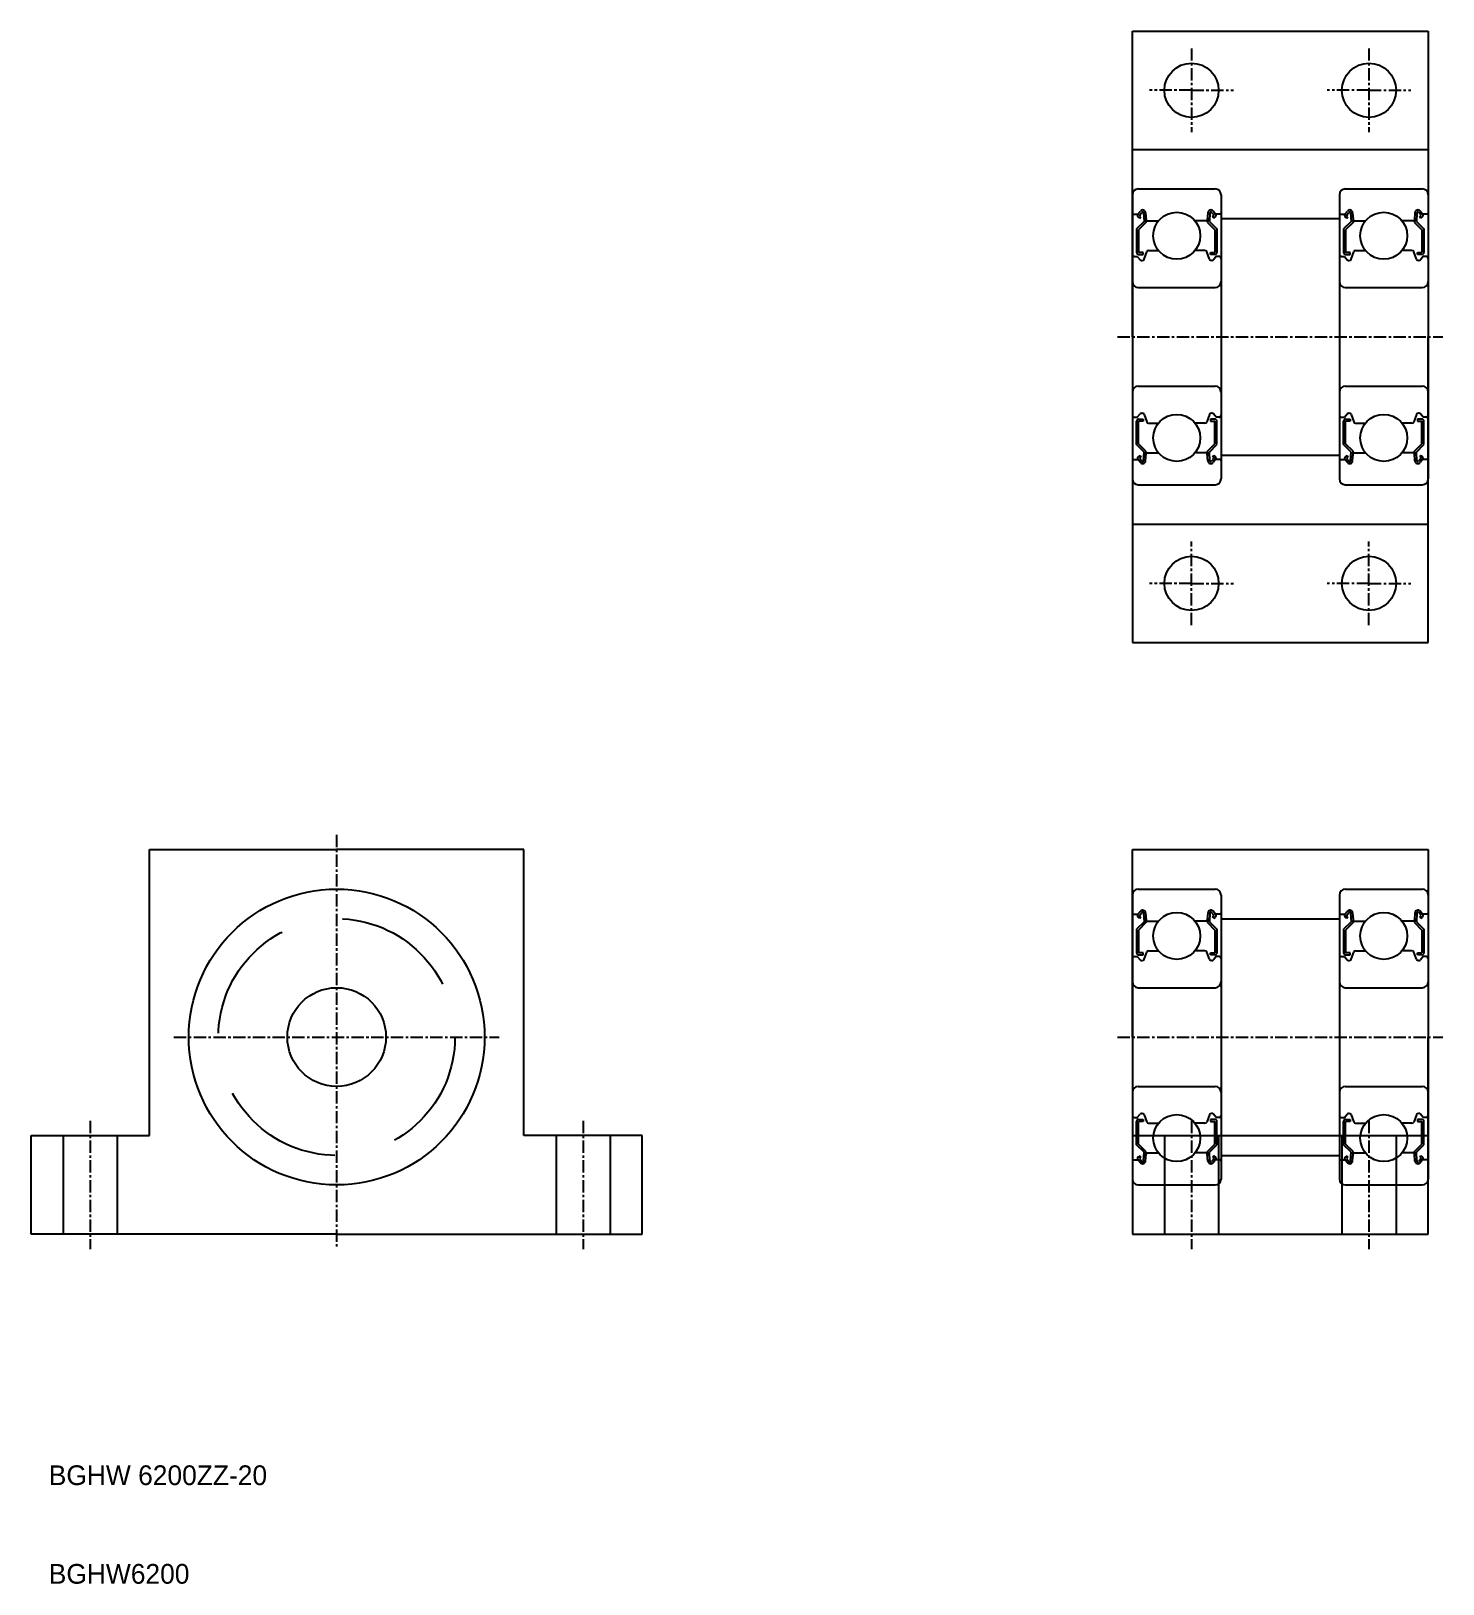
# Model space of a CAD drawing. Extents: x 67 to 211, y 57 to 214.
import ezdxf

# ---------------------------------------------------------------- set-up
doc = ezdxf.new("R2010")
doc.units = 0
doc.linetypes.add('CENTER', pattern=[2, 1.25, -0.25, 0.25, -0.25])
doc.linetypes.add('DASHED', pattern=[19.05, 12.7, -6.35])
doc.layers.get('0').update_dxf_attribs({"linetype": 'CONTINUOUS'})
doc.layers.add('CENTER', color=1, linetype='CENTER')

msp = doc.modelspace()

# ---------------------------------------------------------------- linework, layer by layer
for p, q in [((179.06, 183.19), (179.06, 214.19)), ((179.06, 214.19), (209.06, 214.19)), ((209.06, 214.19), (209.06, 183.19)), ((179.06, 202.19), (209.06, 202.19)), ((179.06, 197.59), (179.06, 168.79)), ((179.66, 198.19), (187.46, 198.19)), ((188.06, 197.59), (188.06, 168.79)), ((200.06, 197.59), (200.06, 168.79)), ((200.66, 198.19), (208.46, 198.19)), ((209.06, 197.59), (209.06, 168.79)), ((179.16, 195.64), (179.62, 195.64)), ((179.62, 195.64), (179.87, 195.94)), ((179.8, 195.23), (179.65, 195.36)), ((179.77, 195.51), (180.03, 195.81)), ((179.93, 195.39), (179.77, 195.51)), ((179.8, 195.23), (179.93, 195.39)), ((180.2, 195.75), (180.24, 194.88)), ((180.4, 195.77), (180.46, 195.03)), ((180.44, 195.26), (180.44, 194.79)), ((186.72, 195.77), (186.66, 195.03)), ((186.68, 195.26), (186.68, 194.79)), ((186.92, 195.75), (186.88, 194.88)), ((187.35, 195.51), (187.1, 195.81)), ((187.2, 195.39), (187.35, 195.51)), ((187.32, 195.23), (187.2, 195.39)), ((187.5, 195.64), (187.25, 195.94)), ((187.32, 195.23), (187.48, 195.36)), ((187.96, 195.64), (187.5, 195.64)), ((200.16, 195.64), (200.62, 195.64)), ((200.62, 195.64), (200.87, 195.94)), ((200.8, 195.23), (200.65, 195.36)), ((200.77, 195.51), (201.03, 195.81)), ((200.93, 195.39), (200.77, 195.51)), ((200.8, 195.23), (200.93, 195.39)), ((201.2, 195.75), (201.24, 194.88)), ((201.4, 195.77), (201.46, 195.03)), ((201.44, 195.26), (201.44, 194.79)), ((207.72, 195.77), (207.66, 195.03)), ((207.68, 195.26), (207.68, 194.79)), ((207.92, 195.75), (207.88, 194.88)), ((208.35, 195.51), (208.1, 195.81)), ((208.2, 195.39), (208.35, 195.51)), ((208.32, 195.23), (208.2, 195.39)), ((208.5, 195.64), (208.25, 195.94)), ((208.32, 195.23), (208.48, 195.36)), ((208.96, 195.64), (208.5, 195.64)), ((180.24, 194.88), (179.49, 194.13)), ((179.49, 194.13), (179.49, 191.74)), ((180.44, 194.79), (179.69, 194.04)), ((179.69, 194.04), (179.69, 191.74)), ((180.56, 194.94), (181.71, 194.94)), ((186.56, 194.94), (185.41, 194.94)), ((186.68, 194.79), (187.43, 194.04)), ((186.88, 194.88), (187.63, 194.13)), ((187.43, 194.04), (187.43, 191.74)), ((187.63, 194.13), (187.63, 191.74)), ((201.24, 194.88), (200.49, 194.13)), ((200.49, 194.13), (200.49, 191.74)), ((201.44, 194.79), (200.69, 194.04)), ((200.69, 194.04), (200.69, 191.74)), ((201.56, 194.94), (202.71, 194.94)), ((207.56, 194.94), (206.41, 194.94)), ((207.68, 194.79), (208.43, 194.04)), ((207.88, 194.88), (208.63, 194.13)), ((208.43, 194.04), (208.43, 191.74)), ((208.63, 194.13), (208.63, 191.74)), ((179.26, 191.34), (179.56, 191.34)), ((179.56, 191.34), (179.84, 191.01)), ((180.14, 191.74), (179.69, 191.74)), ((179.69, 191.54), (180.14, 191.54)), ((179.99, 190.94), (180.06, 190.94)), ((180.14, 191.54), (180.14, 191.74)), ((180.24, 191.07), (180.51, 191.81)), ((180.7, 191.94), (181.71, 191.94)), ((186.42, 191.94), (185.41, 191.94)), ((186.88, 191.07), (186.61, 191.81)), ((186.98, 191.74), (187.43, 191.74)), ((186.98, 191.54), (186.98, 191.74)), ((187.43, 191.54), (186.98, 191.54)), ((187.13, 190.94), (187.07, 190.94)), ((187.56, 191.34), (187.29, 191.01)), ((187.86, 191.34), (187.56, 191.34)), ((200.26, 191.34), (200.56, 191.34)), ((200.56, 191.34), (200.84, 191.01)), ((201.14, 191.74), (200.69, 191.74)), ((200.69, 191.54), (201.14, 191.54)), ((200.99, 190.94), (201.06, 190.94)), ((201.14, 191.54), (201.14, 191.74)), ((201.24, 191.07), (201.51, 191.81)), ((201.7, 191.94), (202.71, 191.94)), ((207.42, 191.94), (206.41, 191.94)), ((207.88, 191.07), (207.61, 191.81)), ((207.98, 191.74), (208.43, 191.74)), ((207.98, 191.54), (207.98, 191.74)), ((208.43, 191.54), (207.98, 191.54)), ((208.13, 190.94), (208.07, 190.94)), ((208.56, 191.34), (208.29, 191.01)), ((208.86, 191.34), (208.56, 191.34)), ((179.66, 188.19), (187.46, 188.19)), ((200.66, 188.19), (208.46, 188.19)), ((179.06, 183.19), (179.06, 152.19)), ((209.06, 152.19), (209.06, 183.19)), ((179.66, 178.19), (187.46, 178.19)), ((200.66, 178.19), (208.46, 178.19)), ((179.26, 175.04), (179.56, 175.04)), ((179.56, 175.04), (179.84, 175.37)), ((179.69, 174.84), (180.14, 174.84)), ((179.99, 175.44), (180.06, 175.44)), ((180.14, 174.84), (180.14, 174.64)), ((180.24, 175.31), (180.51, 174.57)), ((186.88, 175.31), (186.61, 174.57)), ((187.43, 174.84), (186.98, 174.84)), ((186.98, 174.84), (186.98, 174.64)), ((187.13, 175.44), (187.07, 175.44)), ((187.56, 175.04), (187.29, 175.37)), ((187.86, 175.04), (187.56, 175.04)), ((200.26, 175.04), (200.56, 175.04)), ((200.56, 175.04), (200.84, 175.37)), ((200.69, 174.84), (201.14, 174.84)), ((200.99, 175.44), (201.06, 175.44)), ((201.14, 174.84), (201.14, 174.64)), ((201.24, 175.31), (201.51, 174.57)), ((207.88, 175.31), (207.61, 174.57)), ((208.43, 174.84), (207.98, 174.84)), ((207.98, 174.84), (207.98, 174.64)), ((208.13, 175.44), (208.07, 175.44)), ((208.56, 175.04), (208.29, 175.37)), ((208.86, 175.04), (208.56, 175.04)), ((179.49, 172.26), (179.49, 174.64)), ((179.69, 172.34), (179.69, 174.64)), ((180.14, 174.64), (179.69, 174.64)), ((180.7, 174.44), (181.71, 174.44)), ((186.42, 174.44), (185.41, 174.44)), ((186.98, 174.64), (187.43, 174.64)), ((187.43, 172.34), (187.43, 174.64)), ((187.63, 172.26), (187.63, 174.64)), ((200.49, 172.26), (200.49, 174.64)), ((200.69, 172.34), (200.69, 174.64)), ((201.14, 174.64), (200.69, 174.64)), ((201.7, 174.44), (202.71, 174.44)), ((207.42, 174.44), (206.41, 174.44)), ((207.98, 174.64), (208.43, 174.64)), ((208.43, 172.34), (208.43, 174.64)), ((208.63, 172.26), (208.63, 174.64)), ((180.24, 171.51), (179.49, 172.26)), ((180.44, 171.59), (179.69, 172.34)), ((186.68, 171.59), (187.43, 172.34)), ((186.88, 171.51), (187.63, 172.26)), ((201.24, 171.51), (200.49, 172.26)), ((201.44, 171.59), (200.69, 172.34)), ((207.68, 171.59), (208.43, 172.34)), ((207.88, 171.51), (208.63, 172.26)), ((179.16, 170.74), (179.62, 170.74)), ((179.62, 170.74), (179.87, 170.44)), ((179.8, 171.15), (179.65, 171.02)), ((179.93, 171), (179.77, 170.87)), ((179.77, 170.87), (180.03, 170.57)), ((179.8, 171.15), (179.93, 171)), ((180.2, 170.63), (180.24, 171.51)), ((180.4, 170.61), (180.46, 171.35)), ((180.44, 171.12), (180.44, 171.59)), ((180.56, 171.44), (181.71, 171.44)), ((180.85, 171.44), (180.85, 171.44)), ((181.14, 171.44), (181.14, 171.44)), ((186.56, 171.44), (185.41, 171.44)), ((186.72, 170.61), (186.66, 171.35)), ((186.68, 171.12), (186.68, 171.59)), ((186.92, 170.63), (186.88, 171.51)), ((187.35, 170.87), (187.1, 170.57)), ((187.32, 171.15), (187.2, 171)), ((187.2, 171), (187.35, 170.87)), ((187.5, 170.74), (187.25, 170.44)), ((187.32, 171.15), (187.48, 171.02)), ((187.96, 170.74), (187.5, 170.74)), ((200.16, 170.74), (200.62, 170.74)), ((200.62, 170.74), (200.87, 170.44)), ((200.8, 171.15), (200.65, 171.02)), ((200.93, 171), (200.77, 170.87)), ((200.77, 170.87), (201.03, 170.57)), ((200.8, 171.15), (200.93, 171)), ((201.2, 170.63), (201.24, 171.51)), ((201.4, 170.61), (201.46, 171.35)), ((201.44, 171.12), (201.44, 171.59)), ((201.56, 171.44), (202.71, 171.44)), ((201.85, 171.44), (201.85, 171.44)), ((202.14, 171.44), (202.14, 171.44)), ((207.56, 171.44), (206.41, 171.44)), ((207.72, 170.61), (207.66, 171.35)), ((207.68, 171.12), (207.68, 171.59)), ((207.92, 170.63), (207.88, 171.51)), ((208.35, 170.87), (208.1, 170.57)), ((208.32, 171.15), (208.2, 171)), ((208.2, 171), (208.35, 170.87)), ((208.5, 170.74), (208.25, 170.44)), ((208.32, 171.15), (208.48, 171.02)), ((208.96, 170.74), (208.5, 170.74)), ((179.66, 168.19), (187.46, 168.19)), ((200.66, 168.19), (208.46, 168.19)), ((179.06, 164.19), (209.06, 164.19)), ((179.06, 152.19), (209.06, 152.19)), ((79.35, 102.19), (79.35, 131.19)), ((79.35, 131.19), (98.35, 131.19)), ((117.35, 131.19), (98.35, 131.19)), ((117.35, 102.19), (117.35, 131.19)), ((179.06, 131.19), (209.06, 131.19)), ((179.06, 112.19), (179.06, 131.19)), ((209.06, 131.19), (209.06, 112.19)), ((179.06, 126.59), (179.06, 97.79)), ((179.66, 127.19), (187.46, 127.19)), ((188.06, 126.59), (188.06, 97.79)), ((200.06, 126.59), (200.06, 97.79)), ((200.66, 127.19), (208.46, 127.19)), ((209.06, 126.59), (209.06, 97.79)), ((179.16, 124.64), (179.62, 124.64)), ((179.62, 124.64), (179.87, 124.94)), ((179.77, 124.51), (180.03, 124.81)), ((179.93, 124.39), (179.77, 124.51)), ((180.2, 124.75), (180.24, 123.88)), ((180.4, 124.77), (180.46, 124.03)), ((186.72, 124.77), (186.66, 124.03)), ((186.92, 124.75), (186.88, 123.88)), ((187.35, 124.51), (187.1, 124.81)), ((187.2, 124.39), (187.35, 124.51)), ((187.5, 124.64), (187.25, 124.94)), ((187.96, 124.64), (187.5, 124.64)), ((200.16, 124.64), (200.62, 124.64)), ((200.62, 124.64), (200.87, 124.94)), ((200.77, 124.51), (201.03, 124.81)), ((200.93, 124.39), (200.77, 124.51)), ((201.2, 124.75), (201.24, 123.88)), ((201.4, 124.77), (201.46, 124.03)), ((207.72, 124.77), (207.66, 124.03)), ((207.92, 124.75), (207.88, 123.88)), ((208.35, 124.51), (208.1, 124.81)), ((208.2, 124.39), (208.35, 124.51)), ((208.5, 124.64), (208.25, 124.94)), ((208.96, 124.64), (208.5, 124.64)), ((180.24, 123.88), (179.49, 123.13)), ((179.49, 123.13), (179.49, 120.74)), ((179.8, 124.23), (179.65, 124.36)), ((180.44, 123.79), (179.69, 123.04)), ((179.69, 123.04), (179.69, 120.74)), ((179.8, 124.23), (179.93, 124.39)), ((180.44, 124.26), (180.44, 123.79)), ((180.56, 123.94), (181.71, 123.94)), ((186.56, 123.94), (185.41, 123.94)), ((186.68, 124.26), (186.68, 123.79)), ((186.68, 123.79), (187.43, 123.04)), ((186.88, 123.88), (187.63, 123.13)), ((187.32, 124.23), (187.2, 124.39)), ((187.32, 124.23), (187.48, 124.36)), ((187.43, 123.04), (187.43, 120.74)), ((187.63, 123.13), (187.63, 120.74)), ((201.24, 123.88), (200.49, 123.13)), ((200.49, 123.13), (200.49, 120.74)), ((200.8, 124.23), (200.65, 124.36)), ((201.44, 123.79), (200.69, 123.04)), ((200.69, 123.04), (200.69, 120.74)), ((200.8, 124.23), (200.93, 124.39)), ((201.44, 124.26), (201.44, 123.79)), ((201.56, 123.94), (202.71, 123.94)), ((207.56, 123.94), (206.41, 123.94)), ((207.68, 124.26), (207.68, 123.79)), ((207.68, 123.79), (208.43, 123.04)), ((207.88, 123.88), (208.63, 123.13)), ((208.32, 124.23), (208.2, 124.39)), ((208.32, 124.23), (208.48, 124.36)), ((208.43, 123.04), (208.43, 120.74)), ((208.63, 123.13), (208.63, 120.74)), ((179.26, 120.34), (179.56, 120.34)), ((179.56, 120.34), (179.84, 120.01)), ((180.14, 120.74), (179.69, 120.74)), ((179.69, 120.54), (180.14, 120.54)), ((179.99, 119.94), (180.06, 119.94)), ((180.14, 120.54), (180.14, 120.74)), ((180.24, 120.07), (180.51, 120.81)), ((180.7, 120.94), (181.71, 120.94)), ((186.42, 120.94), (185.41, 120.94)), ((186.88, 120.07), (186.61, 120.81)), ((186.98, 120.74), (187.43, 120.74)), ((186.98, 120.54), (186.98, 120.74)), ((187.43, 120.54), (186.98, 120.54)), ((187.13, 119.94), (187.07, 119.94)), ((187.56, 120.34), (187.29, 120.01)), ((187.86, 120.34), (187.56, 120.34)), ((200.26, 120.34), (200.56, 120.34)), ((200.56, 120.34), (200.84, 120.01)), ((201.14, 120.74), (200.69, 120.74)), ((200.69, 120.54), (201.14, 120.54)), ((200.99, 119.94), (201.06, 119.94)), ((201.14, 120.54), (201.14, 120.74)), ((201.24, 120.07), (201.51, 120.81)), ((201.7, 120.94), (202.71, 120.94)), ((207.42, 120.94), (206.41, 120.94)), ((207.88, 120.07), (207.61, 120.81)), ((207.98, 120.54), (207.98, 120.74)), ((207.98, 120.74), (208.43, 120.74)), ((208.43, 120.54), (207.98, 120.54)), ((208.13, 119.94), (208.07, 119.94)), ((208.56, 120.34), (208.29, 120.01)), ((208.86, 120.34), (208.56, 120.34)), ((179.66, 117.19), (187.46, 117.19)), ((200.66, 117.19), (208.46, 117.19)), ((179.06, 112.19), (179.06, 92.19)), ((209.06, 92.19), (209.06, 112.19)), ((179.66, 107.19), (187.46, 107.19)), ((200.66, 107.19), (208.46, 107.19)), ((179.26, 104.04), (179.56, 104.04)), ((179.56, 104.04), (179.84, 104.37)), ((179.99, 104.44), (180.06, 104.44)), ((180.24, 104.31), (180.51, 103.57)), ((186.88, 104.31), (186.61, 103.57)), ((187.13, 104.44), (187.07, 104.44)), ((187.56, 104.04), (187.29, 104.37)), ((187.86, 104.04), (187.56, 104.04)), ((200.26, 104.04), (200.56, 104.04)), ((200.56, 104.04), (200.84, 104.37)), ((200.99, 104.44), (201.06, 104.44)), ((201.24, 104.31), (201.51, 103.57)), ((207.88, 104.31), (207.61, 103.57)), ((208.13, 104.44), (208.07, 104.44)), ((208.56, 104.04), (208.29, 104.37)), ((208.86, 104.04), (208.56, 104.04)), ((179.49, 101.26), (179.49, 103.64)), ((179.69, 103.84), (180.14, 103.84)), ((179.69, 101.34), (179.69, 103.64)), ((180.14, 103.64), (179.69, 103.64)), ((180.14, 103.84), (180.14, 103.64)), ((180.7, 103.44), (181.71, 103.44)), ((186.42, 103.44), (185.41, 103.44)), ((187.43, 103.84), (186.98, 103.84)), ((186.98, 103.84), (186.98, 103.64)), ((186.98, 103.64), (187.43, 103.64)), ((187.43, 101.34), (187.43, 103.64)), ((187.63, 101.26), (187.63, 103.64)), ((200.49, 101.26), (200.49, 103.64)), ((200.69, 103.84), (201.14, 103.84)), ((200.69, 101.34), (200.69, 103.64)), ((201.14, 103.64), (200.69, 103.64)), ((201.14, 103.84), (201.14, 103.64)), ((201.7, 103.44), (202.71, 103.44)), ((207.42, 103.44), (206.41, 103.44)), ((207.98, 103.84), (207.98, 103.64)), ((208.43, 103.84), (207.98, 103.84)), ((207.98, 103.64), (208.43, 103.64)), ((208.43, 101.34), (208.43, 103.64)), ((208.63, 101.26), (208.63, 103.64)), ((67.35, 92.19), (67.35, 102.19)), ((67.35, 102.19), (79.35, 102.19)), ((129.35, 102.19), (117.35, 102.19)), ((129.35, 92.19), (129.35, 102.19)), ((179.06, 102.19), (209.06, 102.19)), ((180.24, 100.51), (179.49, 101.26)), ((180.44, 100.59), (179.69, 101.34)), ((186.68, 100.59), (187.43, 101.34)), ((186.88, 100.51), (187.63, 101.26)), ((201.24, 100.51), (200.49, 101.26)), ((201.44, 100.59), (200.69, 101.34)), ((207.68, 100.59), (208.43, 101.34)), ((207.88, 100.51), (208.63, 101.26)), ((179.16, 99.74), (179.62, 99.74)), ((179.62, 99.74), (179.87, 99.44)), ((179.8, 100.15), (179.65, 100.02)), ((179.93, 100), (179.77, 99.87)), ((179.77, 99.87), (180.03, 99.57)), ((179.8, 100.15), (179.93, 100)), ((180.2, 99.63), (180.24, 100.51)), ((180.4, 99.61), (180.46, 100.35)), ((180.44, 100.12), (180.44, 100.59)), ((180.56, 100.44), (181.71, 100.44)), ((180.85, 100.44), (180.85, 100.44)), ((181.14, 100.44), (181.14, 100.44)), ((186.56, 100.44), (185.41, 100.44)), ((186.72, 99.61), (186.66, 100.35)), ((186.68, 100.12), (186.68, 100.59)), ((186.92, 99.63), (186.88, 100.51)), ((187.35, 99.87), (187.1, 99.57)), ((187.32, 100.15), (187.2, 100)), ((187.2, 100), (187.35, 99.87)), ((187.5, 99.74), (187.25, 99.44)), ((187.32, 100.15), (187.48, 100.02)), ((187.96, 99.74), (187.5, 99.74)), ((200.16, 99.74), (200.62, 99.74)), ((200.62, 99.74), (200.87, 99.44)), ((200.8, 100.15), (200.65, 100.02)), ((200.93, 100), (200.77, 99.87)), ((200.77, 99.87), (201.03, 99.57)), ((200.8, 100.15), (200.93, 100)), ((201.2, 99.63), (201.24, 100.51)), ((201.4, 99.61), (201.46, 100.35)), ((201.44, 100.12), (201.44, 100.59)), ((201.56, 100.44), (202.71, 100.44)), ((201.85, 100.44), (201.85, 100.44)), ((202.14, 100.44), (202.14, 100.44)), ((207.56, 100.44), (206.41, 100.44)), ((207.72, 99.61), (207.66, 100.35)), ((207.68, 100.12), (207.68, 100.59)), ((207.92, 99.63), (207.88, 100.51)), ((208.35, 99.87), (208.1, 99.57)), ((208.32, 100.15), (208.2, 100)), ((208.2, 100), (208.35, 99.87)), ((208.5, 99.74), (208.25, 99.44)), ((208.32, 100.15), (208.48, 100.02)), ((208.96, 99.74), (208.5, 99.74)), ((179.66, 97.19), (187.46, 97.19)), ((200.66, 97.19), (208.46, 97.19)), ((98.35, 92.19), (67.35, 92.19)), ((98.35, 92.19), (129.35, 92.19)), ((179.06, 92.19), (209.06, 92.19))]:
    msp.add_line(p, q)
at = {"color": 7, "linetype": 'CONTINUOUS'}
for p, q in [((188.06, 195.19), (200.06, 195.19)), ((188.06, 171.19), (200.06, 171.19)), ((188.06, 124.19), (200.06, 124.19)), ((188.06, 100.19), (200.06, 100.19))]:
    msp.add_line(p, q, dxfattribs=at)
at = {"color": 3, "linetype": 'DASHED'}
for p, q in [((70.6, 102.19), (70.6, 92.19)), ((76.1, 102.19), (76.1, 92.19)), ((120.6, 102.19), (120.6, 92.19)), ((126.1, 102.19), (126.1, 92.19)), ((182.31, 102.19), (182.31, 92.19)), ((187.81, 102.19), (187.81, 92.19)), ((200.31, 102.19), (200.31, 92.19)), ((205.81, 102.19), (205.81, 92.19))]:
    msp.add_line(p, q, dxfattribs=at)
for centre, radius in [((185.06, 208.19), 2.75), ((203.06, 208.19), 2.75), ((183.56, 193.44), 2.38), ((204.56, 193.44), 2.38), ((183.56, 172.94), 2.38), ((204.56, 172.94), 2.38), ((185.06, 158.19), 2.75), ((203.06, 158.19), 2.75), ((98.35, 112.19), 15), ((183.56, 122.44), 2.38), ((204.56, 122.44), 2.38), ((98.35, 112.19), 5), ((183.56, 101.94), 2.38), ((204.56, 101.94), 2.38)]:
    msp.add_circle(centre, radius)
msp.add_circle((98.35, 112.19), 12, dxfattribs=at)
for centre, radius, start, end in [((179.66, 197.59), 0.6, 90, 180), ((187.46, 197.59), 0.6, 0, 90), ((200.66, 197.59), 0.6, 90, 180), ((208.46, 197.59), 0.6, 0, 90), ((179.16, 195.74), 0.1, 180, 270), ((179.77, 195.51), 0.2, 140.0029, 230.087), ((180.1, 195.75), 0.3, 4.9968, 140.0029), ((180.1, 195.75), 0.1, 2.8198, 140.0022), ((187.02, 195.75), 0.3, 39.9971, 175.0032), ((187.02, 195.75), 0.1, 39.9978, 177.1802), ((187.35, 195.51), 0.2, 309.913, 39.9971), ((187.96, 195.74), 0.1, 270, 0), ((200.16, 195.74), 0.1, 180, 270), ((200.77, 195.51), 0.2, 140.0029, 230.087), ((201.1, 195.75), 0.3, 4.9968, 140.0029), ((201.1, 195.75), 0.1, 2.8198, 140.0022), ((208.02, 195.75), 0.3, 39.9971, 175.0032), ((208.02, 195.75), 0.1, 39.9978, 177.1802), ((208.35, 195.51), 0.2, 309.913, 39.9971), ((208.96, 195.74), 0.1, 270, 0), ((180.56, 195.04), 0.1, 184.9968, 269.9995), ((186.56, 195.04), 0.1, 270.0005, 355.0032), ((201.56, 195.04), 0.1, 184.9968, 269.9995), ((207.56, 195.04), 0.1, 270.0005, 355.0032), ((179.26, 191.14), 0.2, 90, 180), ((179.69, 191.74), 0.2, 180, 270), ((179.99, 191.14), 0.2, 219.995, 270), ((180.06, 191.14), 0.2, 270, 339.9914), ((180.7, 191.74), 0.2, 90, 159.9914), ((186.42, 191.74), 0.2, 20.0086, 90), ((187.07, 191.14), 0.2, 200.0086, 270), ((187.13, 191.14), 0.2, 270, 320.005), ((187.43, 191.74), 0.2, 270, 0), ((187.86, 191.14), 0.2, 0, 90), ((200.26, 191.14), 0.2, 90, 180), ((200.69, 191.74), 0.2, 180, 270), ((200.99, 191.14), 0.2, 219.995, 270), ((201.06, 191.14), 0.2, 270, 339.9914), ((201.7, 191.74), 0.2, 90, 159.9914), ((207.42, 191.74), 0.2, 20.0086, 90), ((208.07, 191.14), 0.2, 200.0086, 270), ((208.13, 191.14), 0.2, 270, 320.005), ((208.43, 191.74), 0.2, 270, 0), ((208.86, 191.14), 0.2, 0, 90), ((179.66, 188.79), 0.6, 180, 270), ((187.46, 188.79), 0.6, 270, 0), ((200.66, 188.79), 0.6, 180, 270), ((208.46, 188.79), 0.6, 270, 0), ((179.66, 177.59), 0.6, 90, 180), ((187.46, 177.59), 0.6, 0, 90), ((200.66, 177.59), 0.6, 90, 180), ((208.46, 177.59), 0.6, 0, 90), ((179.26, 175.24), 0.2, 180, 270), ((179.69, 174.64), 0.2, 90, 180), ((179.99, 175.24), 0.2, 90, 140.005), ((180.06, 175.24), 0.2, 20.0086, 90), ((187.07, 175.24), 0.2, 90, 159.9914), ((187.13, 175.24), 0.2, 39.995, 90), ((187.43, 174.64), 0.2, 0, 90), ((187.86, 175.24), 0.2, 270, 0), ((200.26, 175.24), 0.2, 180, 270), ((200.69, 174.64), 0.2, 90, 180), ((200.99, 175.24), 0.2, 90, 140.005), ((201.06, 175.24), 0.2, 20.0086, 90), ((208.07, 175.24), 0.2, 90, 159.9914), ((208.13, 175.24), 0.2, 39.995, 90), ((208.43, 174.64), 0.2, 0, 90), ((208.86, 175.24), 0.2, 270, 0), ((180.7, 174.64), 0.2, 200.0086, 270), ((186.42, 174.64), 0.2, 270, 339.9914), ((201.7, 174.64), 0.2, 200.0086, 270), ((207.42, 174.64), 0.2, 270, 339.9914), ((179.16, 170.64), 0.1, 90, 180), ((179.77, 170.87), 0.2, 129.913, 219.9971), ((180.1, 170.64), 0.3, 219.9971, 355.0032), ((180.1, 170.64), 0.1, 219.9978, 357.1802), ((180.56, 171.34), 0.1, 90.0005, 175.0032), ((186.56, 171.34), 0.1, 4.9968, 89.9995), ((187.02, 170.64), 0.3, 184.9968, 320.0029), ((187.02, 170.64), 0.1, 182.8198, 320.0022), ((187.35, 170.87), 0.2, 320.0029, 50.087), ((187.96, 170.64), 0.1, 0, 90), ((200.16, 170.64), 0.1, 90, 180), ((200.77, 170.87), 0.2, 129.913, 219.9971), ((201.1, 170.64), 0.3, 219.9971, 355.0032), ((201.1, 170.64), 0.1, 219.9978, 357.1802), ((201.56, 171.34), 0.1, 90.0005, 175.0032), ((207.56, 171.34), 0.1, 4.9968, 89.9995), ((208.02, 170.64), 0.3, 184.9968, 320.0029), ((208.02, 170.64), 0.1, 182.8198, 320.0022), ((208.35, 170.87), 0.2, 320.0029, 50.087), ((208.96, 170.64), 0.1, 0, 90), ((179.66, 168.79), 0.6, 180, 270), ((187.46, 168.79), 0.6, 270, 0), ((200.66, 168.79), 0.6, 180, 270), ((208.46, 168.79), 0.6, 270, 0), ((179.66, 126.59), 0.6, 90, 180), ((187.46, 126.59), 0.6, 0, 90), ((200.66, 126.59), 0.6, 90, 180), ((208.46, 126.59), 0.6, 0, 90), ((179.16, 124.74), 0.1, 180, 270), ((179.77, 124.51), 0.2, 140.0029, 230.087), ((180.1, 124.75), 0.3, 4.9968, 140.0029), ((180.1, 124.75), 0.1, 2.8198, 140.0022), ((187.02, 124.75), 0.3, 39.9971, 175.0032), ((187.02, 124.75), 0.1, 39.9978, 177.1802), ((187.35, 124.51), 0.2, 309.913, 39.9971), ((187.96, 124.74), 0.1, 270, 0), ((200.16, 124.74), 0.1, 180, 270), ((200.77, 124.51), 0.2, 140.0029, 230.087), ((201.1, 124.75), 0.3, 4.9968, 140.0029), ((201.1, 124.75), 0.1, 2.8198, 140.0022), ((208.02, 124.75), 0.3, 39.9971, 175.0032), ((208.02, 124.75), 0.1, 39.9978, 177.1802), ((208.35, 124.51), 0.2, 309.913, 39.9971), ((208.96, 124.74), 0.1, 270, 0), ((180.56, 124.04), 0.1, 184.9968, 269.9995), ((186.56, 124.04), 0.1, 270.0005, 355.0032), ((201.56, 124.04), 0.1, 184.9968, 269.9995), ((207.56, 124.04), 0.1, 270.0005, 355.0032), ((179.26, 120.14), 0.2, 90, 180), ((179.69, 120.74), 0.2, 180, 270), ((179.99, 120.14), 0.2, 219.995, 270), ((180.06, 120.14), 0.2, 270, 339.9914), ((180.7, 120.74), 0.2, 90, 159.9914), ((186.42, 120.74), 0.2, 20.0086, 90), ((187.07, 120.14), 0.2, 200.0086, 270), ((187.13, 120.14), 0.2, 270, 320.005), ((187.43, 120.74), 0.2, 270, 0), ((187.86, 120.14), 0.2, 0, 90), ((200.26, 120.14), 0.2, 90, 180), ((200.69, 120.74), 0.2, 180, 270), ((200.99, 120.14), 0.2, 219.995, 270), ((201.06, 120.14), 0.2, 270, 339.9914), ((201.7, 120.74), 0.2, 90, 159.9914), ((207.42, 120.74), 0.2, 20.0086, 90), ((208.07, 120.14), 0.2, 200.0086, 270), ((208.13, 120.14), 0.2, 270, 320.005), ((208.43, 120.74), 0.2, 270, 0), ((208.86, 120.14), 0.2, 0, 90), ((179.66, 117.79), 0.6, 180, 270), ((187.46, 117.79), 0.6, 270, 0), ((200.66, 117.79), 0.6, 180, 270), ((208.46, 117.79), 0.6, 270, 0), ((179.66, 106.59), 0.6, 90, 180), ((187.46, 106.59), 0.6, 0, 90), ((200.66, 106.59), 0.6, 90, 180), ((208.46, 106.59), 0.6, 0, 90), ((179.26, 104.24), 0.2, 180, 270), ((179.99, 104.24), 0.2, 90, 140.005), ((180.06, 104.24), 0.2, 20.0086, 90), ((187.07, 104.24), 0.2, 90, 159.9914), ((187.13, 104.24), 0.2, 39.995, 90), ((187.86, 104.24), 0.2, 270, 0), ((200.26, 104.24), 0.2, 180, 270), ((200.99, 104.24), 0.2, 90, 140.005), ((201.06, 104.24), 0.2, 20.0086, 90), ((208.07, 104.24), 0.2, 90, 159.9914), ((208.13, 104.24), 0.2, 39.995, 90), ((208.86, 104.24), 0.2, 270, 0), ((179.69, 103.64), 0.2, 90, 180), ((180.7, 103.64), 0.2, 200.0086, 270), ((186.42, 103.64), 0.2, 270, 339.9914), ((187.43, 103.64), 0.2, 0, 90), ((200.69, 103.64), 0.2, 90, 180), ((201.7, 103.64), 0.2, 200.0086, 270), ((207.42, 103.64), 0.2, 270, 339.9914), ((208.43, 103.64), 0.2, 0, 90), ((179.16, 99.64), 0.1, 90, 180), ((179.77, 99.87), 0.2, 129.913, 219.9971), ((180.1, 99.64), 0.3, 219.9971, 355.0032), ((180.1, 99.64), 0.1, 219.9978, 357.1802), ((180.56, 100.34), 0.1, 90.0005, 175.0032), ((186.56, 100.34), 0.1, 4.9968, 89.9995), ((187.02, 99.64), 0.3, 184.9968, 320.0029), ((187.02, 99.64), 0.1, 182.8198, 320.0022), ((187.35, 99.87), 0.2, 320.0029, 50.087), ((187.96, 99.64), 0.1, 0, 90), ((200.16, 99.64), 0.1, 90, 180), ((200.77, 99.87), 0.2, 129.913, 219.9971), ((201.1, 99.64), 0.3, 219.9971, 355.0032), ((201.1, 99.64), 0.1, 219.9978, 357.1802), ((201.56, 100.34), 0.1, 90.0005, 175.0032), ((207.56, 100.34), 0.1, 4.9968, 89.9995), ((208.02, 99.64), 0.3, 184.9968, 320.0029), ((208.02, 99.64), 0.1, 182.8198, 320.0022), ((208.35, 99.87), 0.2, 320.0029, 50.087), ((208.96, 99.64), 0.1, 0, 90), ((179.66, 97.79), 0.6, 180, 270), ((187.46, 97.79), 0.6, 270, 0), ((200.66, 97.79), 0.6, 180, 270), ((208.46, 97.79), 0.6, 270, 0)]:
    msp.add_arc(centre, radius, start, end)
at = {"layer": 'CENTER', "color": 1, "linetype": 'CENTER'}
for p, q in [((185.06, 212.44), (185.06, 203.94)), ((203.06, 212.44), (203.06, 203.94)), ((185.06, 208.19), (180.81, 208.19)), ((185.06, 208.19), (189.31, 208.19)), ((203.06, 208.19), (198.81, 208.19)), ((203.06, 208.19), (207.31, 208.19)), ((177.56, 183.19), (210.56, 183.19)), ((185.06, 153.94), (185.06, 162.44)), ((203.06, 153.94), (203.06, 162.44)), ((185.06, 158.19), (180.81, 158.19)), ((185.06, 158.19), (189.31, 158.19)), ((203.06, 158.19), (198.81, 158.19)), ((203.06, 158.19), (207.31, 158.19)), ((98.35, 132.69), (98.35, 90.69)), ((81.85, 112.19), (114.85, 112.19)), ((177.56, 112.19), (210.56, 112.19)), ((73.35, 103.69), (73.35, 90.69)), ((123.35, 103.69), (123.35, 90.69)), ((185.06, 103.69), (185.06, 90.69)), ((203.06, 103.69), (203.06, 90.69))]:
    msp.add_line(p, q, dxfattribs=at)

# ---------------------------------------------------------------- texts
for s, p in [('BGHW 6200ZZ-20', (69.15, 66.76)), ('BGHW6200', (69.15, 56.76))]:
    msp.add_text(s, height=2).set_placement(p)

doc.saveas('drawing.dxf')
